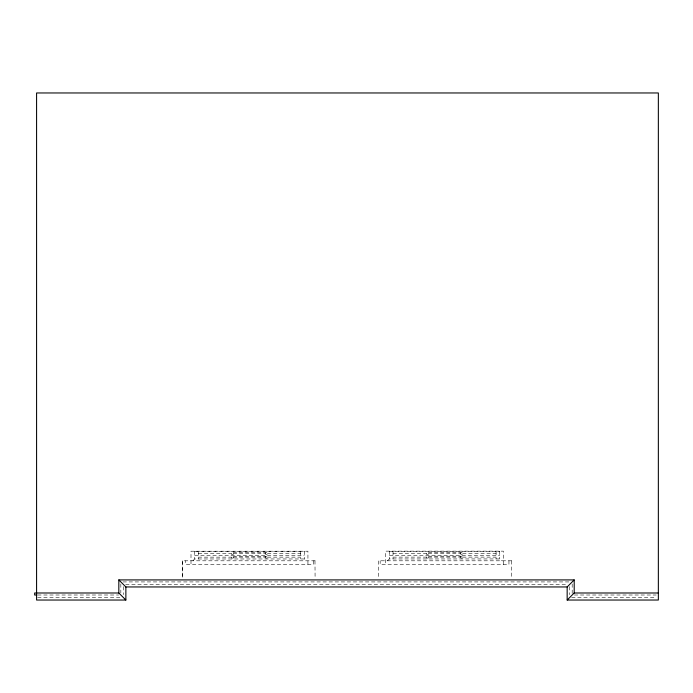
<?xml version="1.0" encoding="UTF-8"?>
<svg xmlns="http://www.w3.org/2000/svg" width="693" height="693" viewBox="0 0 693 693"><rect width="100%" height="100%" fill="white"/><g stroke="black" fill="none" stroke-linecap="round" stroke-linejoin="round"><path stroke-width="0.52" stroke-dasharray="3.46 2.6" d="M192.827 560.802L194.655 558.974L304.279 558.974L306.107 560.802M387.517 560.802L389.353 558.956L499.748 558.956L501.593 560.802M194.655 551.663L304.279 551.663M389.353 551.602L499.748 551.602M393.035 553.438L426.455 553.438M428.3 553.438L460.802 553.438M462.647 553.438L496.136 553.438M198.302 553.49L231.497 553.49M233.324 553.49L265.61 553.49M267.437 553.49L300.693 553.49M194.655 555.318L304.279 555.318M389.353 555.275L499.748 555.275M198.241 557.146L231.497 557.146M233.324 557.146L265.61 557.146M267.437 557.146L300.623 557.146M392.966 557.12L426.455 557.12M428.3 557.12L460.802 557.12M462.647 557.12L496.067 557.12M315.098 560.802L182.58 560.802L182.58 578.854M511.703 560.802L378.499 560.802L378.499 578.854M122.999 581.929L570.018 581.929M125.676 584.606L567.342 584.606M37.665 595.01L118.676 595.01M574.341 595.01L656.193 595.01M37.656 597.687L121.362 597.687M571.647 597.687L656.21 597.687M572.184 583.939L572.184 595.01M569.507 586.616L569.507 594.663M511.625 560.802L511.703 578.854M508.948 560.802L508.948 564.474L380.154 564.474L380.154 560.802M503.43 564.474L503.43 551.143L385.672 551.143L385.672 564.474M499.748 551.143L499.748 558.956M496.067 551.602L496.067 558.956M460.802 552.52L460.802 554.357L462.647 554.357L462.647 552.52L426.455 552.52L426.455 554.357L428.3 554.357L428.3 552.52M460.802 556.202L460.802 558.038L462.647 558.038L462.647 556.202L426.455 556.202L426.455 558.038L428.3 558.038L428.3 556.202M393.035 551.602L393.035 558.956M389.353 551.143L389.353 558.956M314.977 560.802L315.098 578.854M313.418 560.802L313.418 564.457L185.516 564.457L185.516 560.802M307.935 564.457L307.935 551.204L190.999 551.204L190.999 564.457M304.279 551.204L304.279 558.974M300.623 551.663L300.623 558.974M265.61 552.572L265.61 554.4L267.437 554.4L267.437 552.572L231.497 552.572L231.497 554.4L233.324 554.4L233.324 552.572M265.61 556.228L265.61 558.056L267.437 558.056L267.437 556.228L231.497 556.228L231.497 558.056L233.324 558.056L233.324 556.228M198.302 551.663L198.302 558.974M194.655 551.204L194.655 558.974M182.701 560.802L182.701 578.854M123.51 586.616L123.51 594.663M120.833 583.939L120.833 592.991"/><path stroke-width="1.04" d="M567.16 586.954L574.202 579.911L574.202 592.991L567.16 600.034L567.16 586.954L125.866 586.954L118.824 579.911L118.824 592.991L125.866 600.034L125.866 586.954M118.824 579.911L574.202 579.911M118.824 592.991L34.65 592.991L34.65 595.01L36.807 595.01M574.202 592.991L658.35 592.991M125.866 600.034L36.582 600.034L36.582 92.966L658.35 92.966L658.35 600.034L567.16 600.034"/></g></svg>
